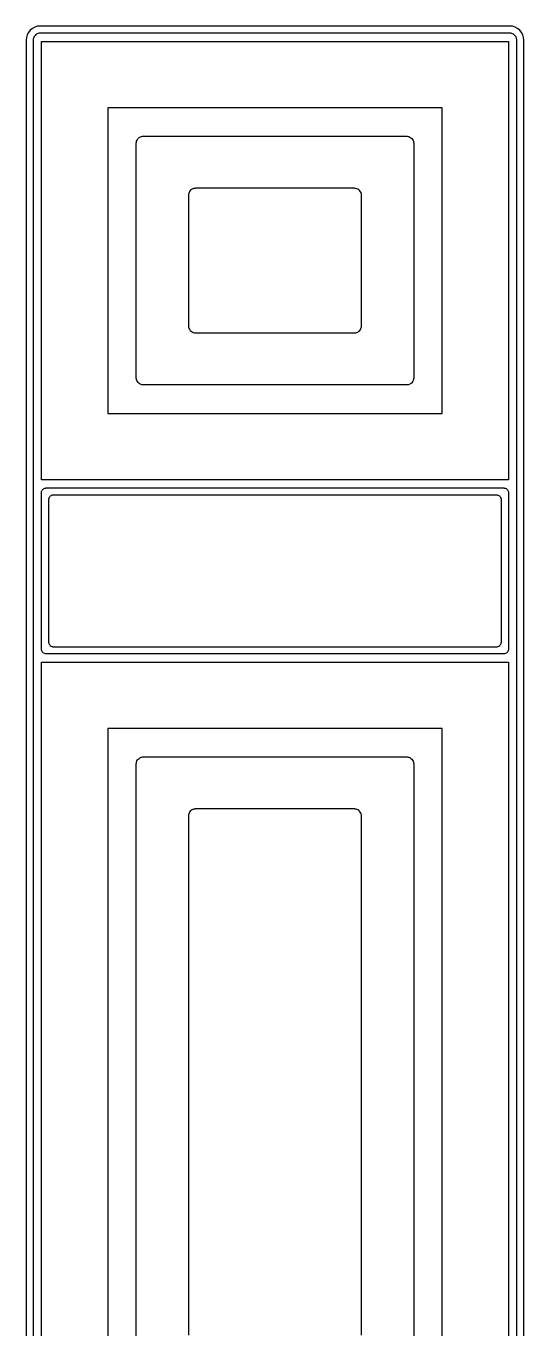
# Model space of a CAD drawing. Header units: millimetres. Extents: x 14722 to 14932, y 15262 to 16362.
# Drawn here: x 14722 to 14932, y 15812 to 16362 of the extents above; entities that cross this region are included whole.
import ezdxf

# ---------------------------------------------------------------- set-up
doc = ezdxf.new("R2010")
doc.units = ezdxf.units.MM

msp = doc.modelspace()

# ---------------------------------------------------------------- linework, layer by layer
for points in [[(14928.97, 16283.11), (14928.97, 16314.6), (14928.97, 16346.09), (14928.97, 16347.52), (14928.97, 16348.95), (14928.97, 16349.67), (14928.97, 16350.38), (14928.97, 16351.1), (14928.97, 16351.81), (14928.97, 16352.53, 0.000689), (14928.97, 16353.25, -0.000344), (14928.97, 16354.68, 0.001365), (14928.97, 16356.11, 0.006433), (14928.96, 16356.26, 0.01287), (14928.95, 16356.41, 0.050138), (14928.83, 16357.01, 0.088465), (14928.34, 16357.94, 0.088707), (14927.55, 16358.65, 0.076097), (14926.72, 16359.01, 0.025329), (14926.42, 16359.07, 0.011085), (14926.27, 16359.09, 0.011421), (14926.12, 16359.1, 0.008035), (14925.97, 16359.11, 0.001987), (14924.12, 16359.11, -0.001), (14923.2, 16359.11), (14922.74, 16359.11), (14922.28, 16359.11), (14921.82, 16359.11), (14921.36, 16359.11), (14920.44, 16359.11), (14919.52, 16359.11), (14918.59, 16359.11), (14915.37, 16359.11), (14912.14, 16359.11), (14908.92, 16359.11), (14905.69, 16359.11), (14892.79, 16359.11), (14885.19, 16359.11), (14877.58, 16359.11), (14869.98, 16359.11), (14862.38, 16359.11), (14847.17, 16359.11), (14831.96, 16359.11), (14821.97, 16359.11), (14781.42, 16359.11), (14740.87, 16359.11), (14739.03, 16359.11), (14737.18, 16359.11), (14736.26, 16359.11), (14735.34, 16359.11), (14734.42, 16359.11), (14733.5, 16359.11), (14733.04, 16359.11), (14732.57, 16359.11), (14732.11, 16359.11), (14731.65, 16359.11), (14731.19, 16359.11), (14730.73, 16359.11, -0.001), (14729.81, 16359.11, 0.001861), (14727.97, 16359.11, 0.00324), (14727.81, 16359.1, 0.009705), (14727.66, 16359.09, 0.049314), (14727.07, 16358.97, 0.088628), (14726.13, 16358.48, 0.088391), (14725.42, 16357.7, 0.075461), (14725.06, 16356.86, 0.024603), (14725, 16356.56, 0.012967), (14724.98, 16356.41, 0.016068), (14724.97, 16356.26, 0.003226), (14724.97, 16356.11, 0.001364), (14724.97, 16354.68, -0.000341), (14724.97, 16353.25, 0.000684), (14724.97, 16352.53), (14724.97, 16351.81), (14724.97, 16351.1), (14724.97, 16350.38), (14724.97, 16346.18), (14724.97, 16341.97), (14724.96, 16333.56, 0.000004), (14724.96, 16333.3), (14724.96, 16333.04), (14724.96, 16332.51), (14724.96, 16331.46), (14724.96, 16329.36), (14724.96, 16325.16), (14724.96, 16323.05), (14724.96, 16322.53, -0.000929), (14724.96, 16322), (14724.96, 16320.95), (14724.96, 16316.75), (14724.96, 16312.54), (14724.96, 16311.49, 0.00001), (14724.97, 16310.96), (14724.97, 16310.44), (14724.97, 16308.34), (14724.97, 16304.13), (14724.97, 16303.08, 0.00005), (14724.97, 16302.56), (14724.97, 16302.03), (14724.97, 16299.93), (14724.97, 16295.72), (14724.97, 16294.67, 0.00001), (14724.97, 16294.15), (14724.97, 16293.62), (14724.97, 16291.52), (14724.97, 16283.11), (14724.97, 16243.11), (14724.97, 15381.11)], [(14925.97, 16362.11), (14727.97, 16362.11, 0.414219), (14721.97, 16356.11), (14721.97, 15268.11, 0.414219), (14727.97, 15262.11), (14925.97, 15262.11, 0.414219), (14931.97, 15268.11), (14931.97, 16356.11, 0.414223), (14925.97, 16362.11)], [(14885.47, 16243.11), (14885.47, 16230.09), (14885.47, 16217.08), (14885.47, 16216.5), (14885.47, 16215.92), (14885.47, 16215.63), (14885.47, 16215.34), (14885.47, 16215.05, -0.001689), (14885.47, 16214.76), (14885.47, 16214.48, 0.001688), (14885.47, 16214.19, -0.00085), (14885.47, 16213.61, -0.006431), (14885.46, 16213.46, -0.012895), (14885.45, 16213.3, -0.05007), (14885.33, 16212.71, -0.088979), (14884.84, 16211.77, -0.088777), (14884.05, 16211.06, -0.076306), (14883.22, 16210.7, -0.024535), (14882.92, 16210.64, -0.009476), (14882.77, 16210.62, -0.015777), (14882.62, 16210.61, -0.012855), (14882.47, 16210.61, -0.002219), (14881.48, 16210.61, 0.000493), (14880.49, 16210.61), (14880.24, 16210.61), (14879.99, 16210.61), (14879.5, 16210.61), (14879, 16210.61), (14878.51, 16210.61), (14872.69, 16210.61), (14866.87, 16210.61), (14861.05, 16210.61), (14855.23, 16210.61), (14843.6, 16210.61), (14837.78, 16210.61), (14831.96, 16210.61), (14821.97, 16210.61), (14800.18, 16210.61), (14778.4, 16210.61), (14776.91, 16210.61), (14775.43, 16210.61), (14774.93, 16210.61), (14774.44, 16210.61, -0.00074), (14773.45, 16210.61), (14773.2, 16210.61), (14772.95, 16210.61, 0.00074), (14772.46, 16210.61, -0.002219), (14771.47, 16210.61, -0.01125), (14771.31, 16210.61, -0.014546), (14771.16, 16210.62, -0.049314), (14770.57, 16210.75, -0.08929), (14769.63, 16211.24, -0.088796), (14768.92, 16212.02, -0.076026), (14768.56, 16212.86, -0.02626), (14768.5, 16213.15, -0.012967), (14768.48, 16213.3, -0.01612), (14768.47, 16213.46, -0.006431), (14768.47, 16213.61, -0.001688), (14768.47, 16214.19, 0.001692), (14768.47, 16214.48), (14768.47, 16214.76, -0.001686), (14768.47, 16215.05), (14768.47, 16215.34), (14768.47, 16217.08), (14768.47, 16218.81), (14768.47, 16222.28, 0.000078), (14768.47, 16222.5), (14768.47, 16222.72), (14768.47, 16223.15), (14768.47, 16224.02), (14768.47, 16225.76), (14768.47, 16227.49), (14768.47, 16227.92, -0.000006), (14768.47, 16228.36), (14768.47, 16229.23), (14768.47, 16230.96), (14768.47, 16231.4, -0.000006), (14768.47, 16231.83), (14768.47, 16232.7), (14768.47, 16234.43), (14768.47, 16234.87, -0.000006), (14768.47, 16235.3), (14768.47, 16236.17), (14768.47, 16239.64, -0.000025), (14768.47, 16239.85), (14768.47, 16240.07), (14768.47, 16240.51), (14768.47, 16241.37), (14768.47, 16243.11), (14768.47, 16283.11), (14768.47, 16296.12), (14768.47, 16309.14), (14768.47, 16309.72), (14768.47, 16310.29), (14768.47, 16310.58), (14768.47, 16310.87), (14768.47, 16311.16), (14768.47, 16311.45, 0.00085), (14768.47, 16312.03, -0.001686), (14768.47, 16312.61, -0.006453), (14768.47, 16312.76, -0.016068), (14768.48, 16312.91, -0.050138), (14768.6, 16313.51, -0.089447), (14769.09, 16314.44, -0.088596), (14769.88, 16315.15, -0.074938), (14770.71, 16315.51, -0.025205), (14771.01, 16315.57, -0.011605), (14771.16, 16315.59, -0.009705), (14771.31, 16315.6, -0.00324), (14771.47, 16315.61, -0.001479), (14772.46, 16315.61, 0.000986), (14773.45, 16315.61), (14773.94, 16315.61), (14774.44, 16315.61), (14774.68, 16315.61), (14774.93, 16315.61), (14775.43, 16315.61), (14781.25, 16315.61), (14787.06, 16315.61), (14792.88, 16315.61), (14798.7, 16315.61), (14810.33, 16315.61), (14821.97, 16315.61), (14831.96, 16315.61), (14853.75, 16315.61), (14875.53, 16315.61), (14877.02, 16315.61), (14877.76, 16315.61), (14878.51, 16315.61), (14879, 16315.61), (14879.5, 16315.61), (14879.99, 16315.61), (14880.24, 16315.61), (14880.49, 16315.61, 0.00074), (14881.48, 16315.61, -0.001479), (14882.47, 16315.61, -0.008035), (14882.62, 16315.6, -0.010957), (14882.77, 16315.59, -0.049979), (14883.36, 16315.47, -0.088539), (14884.3, 16314.98, -0.088773), (14885.01, 16314.2, -0.076069), (14885.37, 16313.36, -0.026202), (14885.43, 16313.06, -0.012925), (14885.45, 16312.91, -0.012896), (14885.46, 16312.76, -0.006433), (14885.47, 16312.61, -0.00085), (14885.47, 16312.03, 0.001689), (14885.47, 16311.74), (14885.47, 16311.45), (14885.47, 16311.16), (14885.47, 16310.87), (14885.47, 16310.62, 0.00193), (14885.47, 16310.37), (14885.47, 16309.86), (14885.47, 16308.85), (14885.47, 16306.82), (14885.47, 16302.77), (14885.47, 16302.16), (14885.47, 16302.01, -0.00003), (14885.47, 16301.85), (14885.47, 16301.55), (14885.47, 16300.32), (14885.47, 16299.7), (14885.47, 16299.55, -0.00003), (14885.47, 16299.39), (14885.47, 16299.09), (14885.47, 16297.86), (14885.47, 16295.4), (14885.47, 16294.79), (14885.47, 16294.63, 0.003177), (14885.47, 16294.48), (14885.47, 16294.17), (14885.47, 16292.94), (14885.47, 16288.02, 0.000004), (14885.47, 16287.72), (14885.47, 16287.41), (14885.47, 16286.8), (14885.47, 16285.57), (14885.47, 16283.11), (14885.47, 16243.11)], [(14790.47, 16283.11), (14790.47, 16243.11), (14790.47, 16239.73), (14790.47, 16236.36), (14790.47, 16236.21), (14790.47, 16236.06), (14790.47, 16235.98), (14790.47, 16235.91), (14790.47, 16235.83), (14790.47, 16235.76, 0.000005), (14790.47, 16235.61, 0.00971), (14790.47, 16235.46, 0.01612), (14790.48, 16235.3, 0.062838), (14790.65, 16234.57, 0.089388), (14791.19, 16233.65, 0.089152), (14792.01, 16232.99, 0.088727), (14793.01, 16232.64, 0.010014), (14793.16, 16232.62, 0.014546), (14793.31, 16232.61, 0.008035), (14793.47, 16232.61, 0.002178), (14794.03, 16232.61), (14794.3, 16232.61), (14794.58, 16232.61, 0.00131), (14795.14, 16232.61), (14796.47, 16232.61), (14797.8, 16232.61), (14799.13, 16232.61), (14800.45, 16232.61), (14801.78, 16232.61), (14803.11, 16232.61), (14805.76, 16232.61), (14807.79, 16232.61), (14809.81, 16232.61), (14811.84, 16232.61), (14813.87, 16232.61), (14817.92, 16232.61), (14821.97, 16232.61), (14831.96, 16232.61), (14844.54, 16232.61), (14857.11, 16232.61), (14857.67, 16232.61), (14858.23, 16232.61), (14858.51, 16232.61), (14858.79, 16232.61), (14859.07, 16232.61), (14859.35, 16232.61), (14859.63, 16232.61, -0.001801), (14859.91, 16232.61, 0.001311), (14860.47, 16232.61, 0.008034), (14860.62, 16232.61, 0.014447), (14860.77, 16232.62, 0.050501), (14861.36, 16232.75, 0.088806), (14862.3, 16233.24, 0.088922), (14863.01, 16234.02, 0.076563), (14863.37, 16234.86, 0.03701), (14863.45, 16235.3, 0.012895), (14863.46, 16235.46, 0.00971), (14863.47, 16235.61, 0.003237), (14863.47, 16235.76), (14863.47, 16235.83), (14863.47, 16235.91, 0.000544), (14863.47, 16237.71), (14863.47, 16239.51), (14863.47, 16239.96, 0.000089), (14863.47, 16240.18), (14863.47, 16240.41), (14863.47, 16240.86, 0.000098), (14863.47, 16241.08), (14863.47, 16241.31), (14863.47, 16241.76, 0.000098), (14863.47, 16241.98), (14863.47, 16242.21), (14863.47, 16243.11), (14863.47, 16283.11), (14863.47, 16286.48), (14863.47, 16289.86), (14863.47, 16290.01), (14863.47, 16290.16), (14863.47, 16290.23), (14863.47, 16290.31), (14863.47, 16290.38), (14863.47, 16290.46, 0.000022), (14863.47, 16290.61, 0.009711), (14863.46, 16290.76, 0.01287), (14863.45, 16290.91, 0.062822), (14863.28, 16291.65, 0.088373), (14862.74, 16292.56, 0.08848), (14861.92, 16293.23, 0.088837), (14860.92, 16293.57, 0.011085), (14860.77, 16293.59, 0.011421), (14860.62, 16293.6, 0.008035), (14860.47, 16293.61, 0.001311), (14859.91, 16293.61, -0.000437), (14859.63, 16293.61), (14859.35, 16293.61), (14859.07, 16293.61), (14858.79, 16293.61), (14857.46, 16293.61), (14856.13, 16293.61), (14854.81, 16293.61), (14853.48, 16293.61), (14850.83, 16293.61), (14848.17, 16293.61), (14844.12, 16293.61), (14840.07, 16293.61), (14836.02, 16293.61), (14831.96, 16293.61), (14821.97, 16293.61), (14809.39, 16293.61), (14796.82, 16293.61), (14796.26, 16293.61), (14795.7, 16293.61), (14795.42, 16293.61, -0.000437), (14795.14, 16293.61), (14794.86, 16293.61), (14794.58, 16293.61, -0.001311), (14794.03, 16293.61, 0.000437), (14793.47, 16293.61, 0.006446), (14793.31, 16293.6, 0.009705), (14793.16, 16293.59, 0.049314), (14792.57, 16293.47, 0.088628), (14791.63, 16292.98, 0.088391), (14790.92, 16292.2, 0.07594), (14790.56, 16291.36, 0.038135), (14790.48, 16290.91, 0.016068), (14790.47, 16290.76, 0.00971), (14790.47, 16290.61, 0.000013), (14790.47, 16290.46), (14790.47, 16290.38), (14790.47, 16290.31, 0.000545), (14790.46, 16288.51), (14790.46, 16286.71), (14790.46, 16286.26, 0.000022), (14790.47, 16286.03), (14790.47, 16285.81), (14790.47, 16285.36, 0.000003), (14790.47, 16285.13), (14790.47, 16284.91), (14790.47, 16284.46, 0.000003), (14790.47, 16284.23), (14790.47, 16284.01), (14790.47, 16283.11)], [(14831.97, 16097.11), (14821.97, 16097.11), (14782.5, 16097.11), (14743.03, 16097.11), (14741.23, 16097.11), (14739.44, 16097.11), (14738.54, 16097.11), (14738.09, 16097.11), (14737.64, 16097.11), (14736.75, 16097.11), (14735.85, 16097.11), (14734.95, 16097.11), (14734.5, 16097.11), (14734.05, 16097.11, -0.000408), (14733.61, 16097.11), (14733.16, 16097.11, 0.001213), (14732.26, 16097.11, -0.002306), (14730.47, 16097.11, -0.011676), (14730.34, 16097.11, -0.023025), (14730.22, 16097.12, -0.047507), (14729.85, 16097.21, -0.095497), (14729.19, 16097.57, -0.094685), (14728.71, 16098.14, -0.078807), (14728.5, 16098.73, -0.015709), (14728.48, 16098.86, -0.01172), (14728.47, 16098.98, -0.007752), (14728.47, 16099.05), (14728.47, 16099.11, -0.002264), (14728.47, 16100.4, 0.000382), (14728.47, 16101.7, -0.000755), (14728.47, 16102.34), (14728.47, 16102.99, 0.000755), (14728.47, 16103.64), (14728.47, 16104.28, -0.000159), (14728.47, 16107.36, 0.000953), (14728.47, 16110.43, -0.000039), (14728.46, 16110.62), (14728.46, 16110.82), (14728.46, 16111.2), (14728.46, 16111.97), (14728.46, 16113.51), (14728.46, 16116.58), (14728.46, 16122.73), (14728.46, 16125.8), (14728.46, 16127.34), (14728.46, 16128.1), (14728.46, 16128.49, -0.000015), (14728.47, 16128.87), (14728.47, 16141.17), (14728.47, 16147.31, 0.000099), (14728.47, 16147.51), (14728.47, 16147.7), (14728.47, 16148.08), (14728.47, 16148.85), (14728.47, 16150.39), (14728.47, 16153.46), (14728.47, 16154.76), (14728.47, 16155.4), (14728.47, 16155.73), (14728.47, 16155.89, 0.000128), (14728.47, 16156.05, -0.000031), (14728.47, 16156.21), (14728.47, 16156.37), (14728.47, 16156.7), (14728.47, 16157.34), (14728.47, 16158.64), (14728.47, 16159.28), (14728.47, 16159.93), (14728.47, 16160.58), (14728.47, 16161.23), (14728.47, 16161.87, -0.000756), (14728.47, 16162.52, 0.000382), (14728.47, 16163.81, -0.002263), (14728.47, 16165.11, -0.00778), (14728.47, 16165.23, -0.019516), (14728.48, 16165.36, -0.061312), (14728.61, 16165.84, -0.094163), (14729.01, 16166.48, -0.094053), (14729.62, 16166.92, -0.062832), (14730.09, 16167.07, -0.014414), (14730.22, 16167.09, -0.017278), (14730.34, 16167.1, -0.005791), (14730.47, 16167.11, -0.001913), (14732.26, 16167.11, 0.000408), (14734.05, 16167.11), (14734.95, 16167.11), (14735.85, 16167.11, 0.000408), (14737.64, 16167.11), (14742.13, 16167.11), (14744.37, 16167.11), (14746.61, 16167.11), (14756.03, 16167.11), (14765.45, 16167.11), (14774.87, 16167.11), (14784.29, 16167.11), (14803.13, 16167.11), (14812.55, 16167.11), (14821.97, 16167.11), (14831.96, 16167.11), (14871.44, 16167.11), (14910.91, 16167.11), (14912.7, 16167.11), (14914.5, 16167.11), (14915.39, 16167.11), (14916.29, 16167.11), (14917.19, 16167.11), (14917.64, 16167.11), (14918.08, 16167.11, -0.000408), (14919.88, 16167.11, 0.000408), (14921.67, 16167.11, -0.002041), (14923.47, 16167.11, -0.009677), (14923.59, 16167.1, -0.019276), (14923.72, 16167.09, -0.047507), (14924.08, 16167.01, -0.09439), (14924.74, 16166.65, -0.09452), (14925.22, 16166.07, -0.078807), (14925.43, 16165.48, -0.015709), (14925.45, 16165.36, -0.019517), (14925.46, 16165.23, -0.011672), (14925.47, 16165.11, -0.002264), (14925.47, 16163.81, 0.000755), (14925.47, 16162.52, -0.000755), (14925.47, 16161.87), (14925.47, 16161.23), (14925.47, 16160.58), (14925.47, 16159.93), (14925.47, 16156.86), (14925.47, 16153.78), (14925.47, 16147.64, -0.000108), (14925.47, 16147.45), (14925.47, 16147.25), (14925.47, 16146.87), (14925.47, 16146.1), (14925.47, 16144.56), (14925.47, 16141.49), (14925.47, 16139.95), (14925.47, 16139.57, 0.001271), (14925.47, 16139.19), (14925.47, 16138.42), (14925.47, 16135.34), (14925.47, 16132.27), (14925.47, 16131.5, -0.001274), (14925.47, 16131.12), (14925.47, 16130.73), (14925.47, 16129.2), (14925.47, 16126.12), (14925.47, 16125.35, -0.001272), (14925.47, 16124.97), (14925.47, 16124.59), (14925.47, 16123.05), (14925.47, 16119.98), (14925.47, 16119.21, -0.001272), (14925.47, 16118.82), (14925.47, 16118.44), (14925.47, 16116.9), (14925.47, 16110.76), (14925.47, 16108.17), (14925.47, 16105.58), (14925.47, 16104.93), (14925.47, 16104.28), (14925.47, 16103.64), (14925.47, 16102.99), (14925.47, 16102.34, -0.000755), (14925.47, 16101.7, 0.000755), (14925.47, 16100.4, -0.002265), (14925.47, 16099.11, -0.007751), (14925.46, 16098.98, -0.015634), (14925.45, 16098.86, -0.046556), (14925.37, 16098.49, -0.093778), (14925.01, 16097.83, -0.094204), (14924.43, 16097.36, -0.079376), (14923.84, 16097.14, -0.015812), (14923.72, 16097.12, -0.023263), (14923.59, 16097.11, -0.011676), (14923.47, 16097.11, -0.002041), (14921.67, 16097.11, 0.00051), (14919.88, 16097.11, -0.000408), (14918.08, 16097.11), (14917.19, 16097.11), (14916.29, 16097.11), (14914.05, 16097.11), (14911.8, 16097.11), (14909.56, 16097.11), (14907.32, 16097.11), (14897.9, 16097.11), (14888.48, 16097.11), (14879.06, 16097.11), (14869.64, 16097.11), (14850.8, 16097.11), (14841.39, 16097.11), (14831.97, 16097.11)], [(14831.96, 16100.11), (14870.14, 16100.11), (14908.32, 16100.11), (14910.05, 16100.11), (14911.79, 16100.11), (14912.66, 16100.11), (14913.09, 16100.11), (14913.53, 16100.11), (14914.39, 16100.11), (14915.26, 16100.11, 0.000422), (14917, 16100.11), (14917.43, 16100.11), (14917.86, 16100.11, -0.000844), (14918.73, 16100.11, 0.002532), (14920.47, 16100.11, 0.008023), (14920.53, 16100.11, 0.011659), (14920.59, 16100.11, 0.017716), (14920.72, 16100.12, 0.047248), (14921.08, 16100.21, 0.094192), (14921.74, 16100.57, 0.094032), (14922.22, 16101.14, 0.079513), (14922.43, 16101.73, 0.011891), (14922.45, 16101.86, 0.015617), (14922.46, 16101.98, 0.007751), (14922.47, 16102.11, 0.002076), (14922.47, 16103.28, -0.00083), (14922.47, 16104.46, 0.00083), (14922.47, 16105.05), (14922.47, 16105.64), (14922.47, 16106.23), (14922.47, 16106.81, 0.000167), (14922.47, 16109.76, -0.000996), (14922.47, 16112.7, 0.00003), (14922.47, 16112.88), (14922.47, 16113.06), (14922.47, 16113.43), (14922.47, 16114.17), (14922.47, 16115.64), (14922.47, 16118.58), (14922.47, 16130.34), (14922.47, 16133.28), (14922.47, 16134.02, 0.001328), (14922.47, 16134.39), (14922.47, 16134.76), (14922.47, 16136.23), (14922.47, 16139.17), (14922.47, 16139.9, 0.000041), (14922.47, 16140.27), (14922.47, 16140.64), (14922.47, 16142.11), (14922.47, 16145.05), (14922.47, 16145.78, 0.001328), (14922.47, 16146.15), (14922.47, 16146.52), (14922.47, 16147.99), (14922.47, 16153.87), (14922.47, 16155.05), (14922.47, 16156.23), (14922.47, 16156.81), (14922.47, 16157.4), (14922.47, 16157.99), (14922.47, 16158.58), (14922.47, 16159.17, 0.000831), (14922.47, 16159.76, -0.00083), (14922.47, 16160.93, 0.00249), (14922.47, 16162.11, 0.007815), (14922.46, 16162.23, 0.019517), (14922.45, 16162.36, 0.04518), (14922.37, 16162.73, 0.094466), (14922.01, 16163.38, 0.094205), (14921.43, 16163.86, 0.079073), (14920.84, 16164.07, 0.013396), (14920.72, 16164.09, 0.017041), (14920.59, 16164.1, 0.009773), (14920.47, 16164.11, 0.00211), (14918.73, 16164.11, -0.000422), (14917, 16164.11, 0.000507), (14915.26, 16164.11), (14914.83, 16164.11), (14914.39, 16164.11), (14913.53, 16164.11), (14910.92, 16164.11), (14908.32, 16164.11), (14905.72, 16164.11), (14903.11, 16164.11), (14894.22, 16164.11), (14885.33, 16164.11), (14876.43, 16164.11), (14867.54, 16164.11), (14849.75, 16164.11), (14840.86, 16164.11), (14831.96, 16164.11), (14821.97, 16164.11), (14783.79, 16164.11), (14745.61, 16164.11), (14743.88, 16164.11), (14742.14, 16164.11), (14741.28, 16164.11), (14740.41, 16164.11), (14739.54, 16164.11), (14739.11, 16164.11), (14738.67, 16164.11, 0.000507), (14736.94, 16164.11, -0.000422), (14735.2, 16164.11, 0.00211), (14733.47, 16164.11, 0.009773), (14733.34, 16164.1, 0.017517), (14733.22, 16164.09, 0.046403), (14732.85, 16164.01, 0.094778), (14732.19, 16163.65, 0.094701), (14731.71, 16163.07, 0.078807), (14731.5, 16162.48, 0.015708), (14731.48, 16162.36, 0.011726), (14731.47, 16162.23, 0.007815), (14731.47, 16162.11, 0.00166), (14731.47, 16160.93, -0.000415), (14731.47, 16159.76, 0.00083), (14731.47, 16159.17), (14731.47, 16158.58, -0.00083), (14731.47, 16157.99), (14731.47, 16157.4, 0.000166), (14731.47, 16154.46, -0.000996), (14731.47, 16151.52, 0.000001), (14731.46, 16151.34), (14731.46, 16151.15), (14731.46, 16150.78), (14731.46, 16150.05), (14731.46, 16148.58), (14731.46, 16145.64), (14731.46, 16133.87), (14731.46, 16130.93), (14731.46, 16130.2, 0.000012), (14731.47, 16129.83), (14731.47, 16129.46), (14731.47, 16127.99), (14731.47, 16125.05), (14731.47, 16124.31, 0.000012), (14731.47, 16123.95), (14731.47, 16123.58), (14731.47, 16122.11), (14731.47, 16119.17), (14731.47, 16118.43, 0.000012), (14731.47, 16118.06), (14731.47, 16117.7), (14731.47, 16116.23), (14731.47, 16110.34), (14731.47, 16109.17), (14731.47, 16107.99), (14731.47, 16107.4), (14731.47, 16106.81), (14731.47, 16106.23), (14731.47, 16105.64), (14731.47, 16105.05, 0.00083), (14731.47, 16104.46, -0.000415), (14731.47, 16103.28, 0.00166), (14731.47, 16102.11), (14731.47, 16102.05, 0.007752), (14731.47, 16101.98, 0.015625), (14731.48, 16101.86, 0.047866), (14731.56, 16101.49, 0.094369), (14731.93, 16100.83, 0.094204), (14732.5, 16100.36, 0.078961), (14733.09, 16100.14, 0.016329), (14733.22, 16100.12, 0.017516), (14733.34, 16100.11, 0.01246), (14733.4, 16100.11, 0.008295), (14733.47, 16100.11, 0.002532), (14735.2, 16100.11, -0.000844), (14736.07, 16100.11), (14736.5, 16100.11), (14736.94, 16100.11), (14737.37, 16100.11), (14737.81, 16100.11), (14738.67, 16100.11, -0.000507), (14740.41, 16100.11), (14743.01, 16100.11), (14745.61, 16100.11), (14750.82, 16100.11), (14759.71, 16100.11), (14768.61, 16100.11), (14777.5, 16100.11), (14786.39, 16100.11), (14804.18, 16100.11), (14813.08, 16100.11), (14821.97, 16100.11), (14831.96, 16100.11)], [(14768.47, 15801.1), (14768.47, 15814.1), (14768.47, 15840.09), (14768.47, 15846.59), (14768.47, 15848.21), (14768.47, 15848.62, -0.002405), (14768.47, 15848.82), (14768.47, 15849.03), (14768.47, 15849.84), (14768.47, 15853.09), (14768.47, 15866.08), (14768.47, 15970.06), (14768.47, 15980.13), (14768.47, 15990.2), (14768.47, 15995.23), (14768.47, 16000.26, 0.003108), (14768.47, 16000.42), (14768.47, 16000.58), (14768.47, 16000.89), (14768.47, 16001.52), (14768.47, 16002.78), (14768.47, 16005.3), (14768.47, 16007.82), (14768.47, 16009.08), (14768.47, 16009.7), (14768.47, 16010.02), (14768.47, 16010.18, -0.000012), (14768.47, 16010.33, -0.003106), (14768.47, 16010.49), (14768.47, 16010.65), (14768.47, 16010.96), (14768.47, 16011.59), (14768.47, 16012.85), (14768.47, 16015.37), (14768.47, 16017.89), (14768.47, 16019.14), (14768.47, 16019.77), (14768.47, 16020.09), (14768.47, 16020.25, 0.000023), (14768.47, 16020.4), (14768.47, 16022.92), (14768.47, 16023.55, 0.000107), (14768.47, 16023.86), (14768.47, 16024.18), (14768.47, 16025.44), (14768.47, 16026.07, 0.000107), (14768.46, 16026.38), (14768.46, 16026.7), (14768.46, 16027.32), (14768.46, 16027.64), (14768.46, 16027.8, -0.000012), (14768.47, 16027.95, 0.000776), (14768.47, 16029.21, -0.000388), (14768.47, 16030.47, 0.000436), (14768.47, 16040.54, 0.000388), (14768.46, 16043.06, -0.000582), (14768.45, 16045.57, -0.003104), (14768.47, 16050.61, -0.006431), (14768.47, 16050.76, -0.016115), (14768.48, 16050.91, -0.036976), (14768.56, 16051.36, -0.088778), (14769, 16052.32, -0.07566), (14769.63, 16052.98, -0.075963), (14770.42, 16053.42, -0.051581), (14771.01, 16053.57, -0.011343), (14771.16, 16053.59, -0.011831), (14771.31, 16053.6, -0.008034), (14771.47, 16053.61, -0.002219), (14772.46, 16053.61, 0.00074), (14773.45, 16053.61), (14773.69, 16053.61), (14773.94, 16053.61), (14774.44, 16053.61), (14774.93, 16053.61), (14775.43, 16053.61), (14781.24, 16053.61), (14787.06, 16053.61), (14792.88, 16053.61), (14798.7, 16053.61), (14810.33, 16053.61), (14821.97, 16053.61), (14831.97, 16053.61)], [(14831.97, 16053.61), (14853.75, 16053.61), (14875.54, 16053.61), (14877.02, 16053.61), (14878.51, 16053.61), (14879, 16053.61), (14879.5, 16053.61), (14879.99, 16053.61), (14880.24, 16053.61), (14880.49, 16053.61, 0.00074), (14881.48, 16053.61, -0.001479), (14882.47, 16053.61, -0.008035), (14882.62, 16053.6, -0.011612), (14882.77, 16053.59, -0.048784), (14883.36, 16053.47, -0.088479), (14884.3, 16052.98, -0.088827), (14885.01, 16052.2, -0.076012), (14885.37, 16051.36, -0.024661), (14885.43, 16051.06, -0.012907), (14885.45, 16050.91, -0.016115), (14885.46, 16050.76, -0.006431), (14885.47, 16050.61, -0.004946), (14885.49, 16045.57, 0.000388), (14885.47, 16040.54, 0.000485), (14885.47, 16030.47), (14885.47, 16029.84), (14885.47, 16029.21), (14885.47, 16027.95, -0.000023), (14885.47, 16027.8), (14885.47, 16027.64), (14885.47, 16027.32), (14885.47, 16026.7), (14885.47, 16026.07), (14885.47, 16025.75, -0.000204), (14885.47, 16025.44), (14885.47, 16022.92), (14885.47, 16022.6, 0.001552), (14885.47, 16022.29), (14885.47, 16021.66), (14885.47, 16021.35, 0.001552), (14885.47, 16021.03), (14885.47, 16020.4), (14885.47, 16019.77), (14885.47, 16019.62, 0.003103), (14885.47, 16019.46), (14885.47, 16019.14), (14885.47, 16017.89), (14885.47, 16015.37), (14885.47, 16014.11), (14885.47, 16013.79, -0.000033), (14885.47, 16013.48), (14885.47, 16012.85), (14885.47, 16010.33), (14885.47, 16005.3), (14885.47, 16000.26), (14885.47, 15992.71), (14885.47, 15985.16), (14885.47, 15977.61), (14885.47, 15973.83), (14885.47, 15971.95), (14885.47, 15971), (14885.47, 15970.53), (14885.47, 15970.29, -0.002073), (14885.47, 15970.06), (14885.47, 15918.07), (14885.47, 15866.08, -0.000162), (14885.47, 15865.88), (14885.47, 15865.68), (14885.47, 15865.27), (14885.47, 15864.46), (14885.47, 15862.83), (14885.47, 15859.59), (14885.47, 15853.09), (14885.47, 15840.09), (14885.47, 15814.1), (14885.47, 15801.1)], [(14863.47, 15809.46), (14863.47, 15833.13), (14863.47, 15839.05), (14863.47, 15840.53), (14863.47, 15840.9, 0.000007), (14863.47, 15841.09), (14863.47, 15841.27), (14863.47, 15842.01), (14863.47, 15844.97), (14863.47, 15856.81), (14863.47, 15880.48), (14863.47, 15886.4), (14863.47, 15887.88), (14863.47, 15888.25, 0.000007), (14863.47, 15888.44), (14863.47, 15888.62), (14863.47, 15889.36), (14863.47, 15892.32), (14863.47, 15904.16), (14863.47, 15951.51), (14863.47, 15961.15), (14863.47, 15970.78), (14863.47, 15975.6), (14863.47, 15980.42), (14863.47, 15985.24), (14863.47, 15990.06), (14863.47, 15992.47), (14863.47, 15993.07, 0.000061), (14863.47, 15993.37), (14863.47, 15993.67), (14863.47, 15994.88), (14863.47, 15997.29), (14863.47, 15998.49, -0.000811), (14863.47, 15999.09), (14863.47, 15999.7), (14863.47, 16000.3, -0.001621), (14863.47, 16000.6), (14863.47, 16000.9), (14863.47, 16001.5, -0.001621), (14863.47, 16001.8), (14863.47, 16002.11), (14863.47, 16004.52, 0.000002), (14863.47, 16005.12), (14863.47, 16005.72), (14863.47, 16006.32), (14863.47, 16006.62, 0.000192), (14863.47, 16006.92), (14863.47, 16008.13), (14863.47, 16008.73), (14863.47, 16009.33, -0.000507), (14863.47, 16018.97, -0.000406), (14863.49, 16023.79, 0.004965), (14863.47, 16028.61, 0.006431), (14863.46, 16028.76, 0.016115), (14863.45, 16028.91, 0.036977), (14863.37, 16029.36, 0.088328), (14862.93, 16030.32, 0.075543), (14862.3, 16030.98, 0.075578), (14861.51, 16031.42, 0.051581), (14860.92, 16031.57, 0.011344), (14860.77, 16031.59, 0.011832), (14860.62, 16031.6, 0.008035), (14860.47, 16031.61, 0.001575), (14859.91, 16031.61, -0.001575), (14859.35, 16031.61, 0.001801), (14859.07, 16031.61), (14858.79, 16031.61), (14857.46, 16031.61), (14856.13, 16031.61), (14854.81, 16031.61), (14853.48, 16031.61), (14850.83, 16031.61), (14848.17, 16031.61), (14846.15, 16031.61), (14844.12, 16031.61), (14840.07, 16031.61), (14836.02, 16031.61), (14831.96, 16031.61), (14821.97, 16031.61), (14809.39, 16031.61), (14803.11, 16031.61), (14796.82, 16031.61), (14796.26, 16031.61), (14795.7, 16031.61), (14795.42, 16031.61), (14795.14, 16031.61), (14794.86, 16031.61, 0.000437), (14794.58, 16031.61, -0.001311), (14794.03, 16031.61, 0.001311), (14793.47, 16031.61, 0.008034), (14793.31, 16031.6, 0.011831), (14793.16, 16031.59, 0.049544), (14792.57, 16031.47, 0.088319), (14791.63, 16030.98, 0.088826), (14790.92, 16030.2, 0.076012), (14790.56, 16029.36, 0.02466), (14790.5, 16029.06, 0.012906), (14790.48, 16028.91, 0.016115), (14790.47, 16028.76, 0.00643), (14790.47, 16028.61, 0.004965), (14790.44, 16023.79, -0.000304), (14790.47, 16018.97, -0.000507), (14790.47, 16009.33), (14790.47, 16008.73), (14790.47, 16008.13), (14790.46, 16006.92, 0.000002), (14790.46, 16006.62), (14790.46, 16006.32), (14790.46, 16005.72), (14790.46, 16005.12, 0.000029), (14790.46, 16004.52), (14790.47, 16002.11), (14790.47, 16001.8, -0.000061), (14790.47, 16001.5), (14790.47, 16000.9), (14790.47, 16000.6, -0.000024), (14790.47, 16000.3), (14790.47, 15999.7), (14790.47, 15999.09, -0.000081), (14790.47, 15998.49), (14790.47, 15997.29), (14790.47, 15994.88), (14790.47, 15993.67), (14790.47, 15993.37, 0.001621), (14790.47, 15993.07), (14790.47, 15992.47), (14790.47, 15990.06), (14790.47, 15985.24), (14790.47, 15980.42), (14790.47, 15973.19), (14790.47, 15965.97), (14790.47, 15958.74), (14790.47, 15955.12), (14790.47, 15953.32), (14790.47, 15952.41), (14790.47, 15951.96), (14790.47, 15951.74, 0.002162), (14790.47, 15951.51)], [(14790.47, 15951.51), (14790.47, 15904.16), (14790.46, 15856.81, 0.000037), (14790.46, 15856.62), (14790.46, 15856.44), (14790.46, 15856.07), (14790.46, 15855.33), (14790.46, 15853.85), (14790.46, 15850.89), (14790.46, 15844.97), (14790.46, 15833.13), (14790.46, 15809.46)]]:
    msp.add_lwpolyline(points, format="xyb")
for points in [[(14925.47, 16283.11), (14925.47, 16243.11), (14925.47, 16170.61), (14831.96, 16170.61), (14821.97, 16170.61), (14728.47, 16170.61), (14728.47, 16243.11), (14728.47, 16283.11), (14728.47, 16355.61), (14821.97, 16355.61), (14831.96, 16355.61), (14925.47, 16355.61), (14925.47, 16283.11)], [(14897.47, 16243.11), (14897.47, 16283.11), (14897.47, 16327.61), (14831.96, 16327.61), (14821.97, 16327.61), (14756.47, 16327.61), (14756.47, 16283.11), (14756.47, 16243.11), (14756.47, 16198.61), (14821.97, 16198.61), (14831.96, 16198.61), (14897.47, 16198.61), (14897.47, 16243.11)], [(14928.97, 15381.11), (14928.97, 16243.11), (14928.97, 16283.11)], [(14925.47, 16093.61), (14925.47, 15530.61), (14831.97, 15530.61), (14821.97, 15530.61), (14728.47, 15530.61), (14728.47, 16093.61), (14821.97, 16093.61), (14831.97, 16093.61), (14925.47, 16093.61)], [(14831.97, 16065.61), (14821.97, 16065.61), (14756.47, 16065.61), (14756.47, 15558.61), (14821.97, 15558.61), (14831.97, 15558.61), (14897.47, 15558.61), (14897.47, 16065.61), (14831.97, 16065.61)]]:
    msp.add_lwpolyline(points)

doc.saveas('drawing.dxf')
